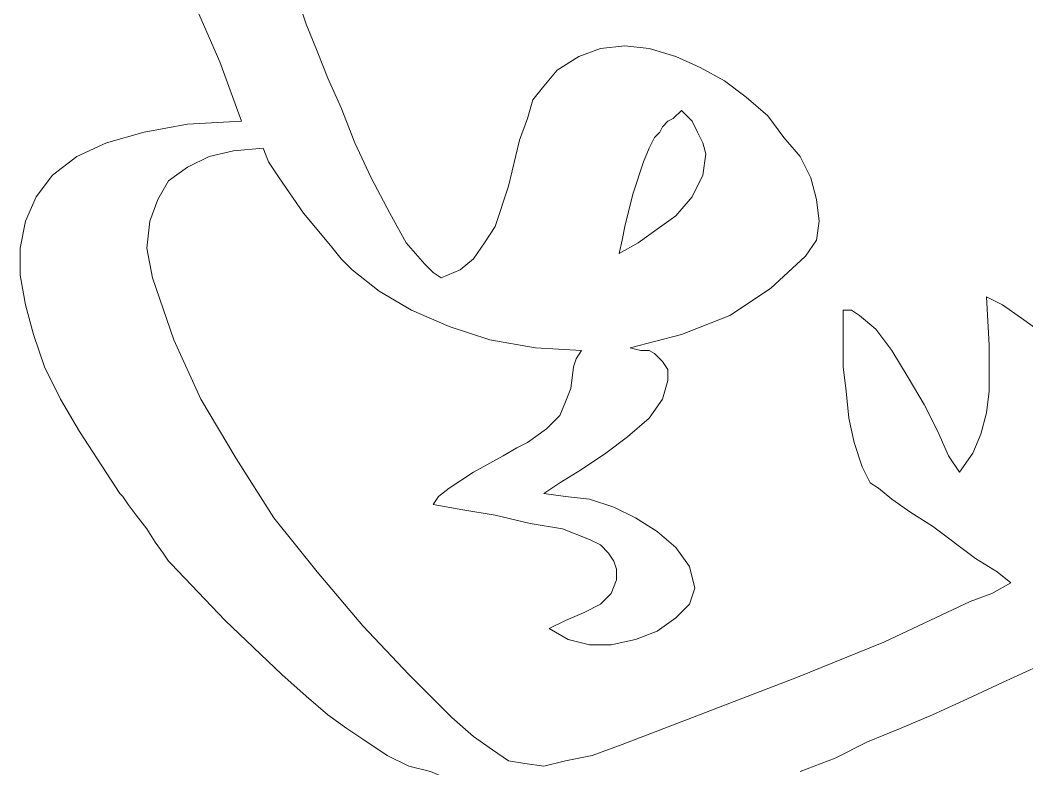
# Model space of a CAD drawing. Header units: centimetres. Extents: x -51 to 51, y -37 to 37.
# Drawn here: x -50.94 to -41.08, y -1.85 to 5.49 of the extents above; entities that cross this region are included whole.
import ezdxf

# ---------------------------------------------------------------- set-up
doc = ezdxf.new("R2010")
doc.units = ezdxf.units.CM
doc.header["$MEASUREMENT"] = 0
doc.layers.add('Layer 1', color=7, linetype='Continuous')

msp = doc.modelspace()

# ---------------------------------------------------------------- linework, layer by layer
at = {"layer": 'Layer 1', "lineweight": 9}
for points, knots in [([(-47.55891, 10.25743), (-47.55891, 10.25743), (-47.84971, 10.09881), (-47.84971, 10.09881), (-47.84971, 10.09881), (-47.84971, 10.09881), (-48.11407, 9.88732), (-48.11407, 9.88732), (-48.11407, 9.88732), (-48.11407, 9.88732), (-48.29913, 9.62296), (-48.29913, 9.62296), (-48.29913, 9.62296), (-48.29913, 9.62296), (-48.45775, 9.33216), (-48.45775, 9.33216), (-48.45775, 9.33216), (-48.45775, 9.33216), (-48.56349, 9.01492), (-48.56349, 9.01492), (-48.56349, 9.01492), (-48.56349, 9.01492), (-48.6428, 8.67124), (-48.6428, 8.67124), (-48.6428, 8.67124), (-48.6428, 8.67124), (-48.66924, 8.32757), (-48.66924, 8.32757), (-48.66924, 8.32757), (-48.66924, 8.32757), (-48.66924, 7.95746), (-48.66924, 7.95746), (-48.66924, 7.95746), (-48.66924, 7.95746), (-48.6428, 7.56091), (-48.6428, 7.56091), (-48.6428, 7.56091), (-48.6428, 7.56091), (-48.58993, 7.1908), (-48.58993, 7.1908), (-48.58993, 7.1908), (-48.58993, 7.1908), (-48.43131, 6.45058), (-48.43131, 6.45058), (-48.43131, 6.45058), (-48.43131, 6.45058), (-48.352, 6.08047), (-48.352, 6.08047), (-48.352, 6.08047), (-48.352, 6.08047), (-48.24626, 5.76323), (-48.24626, 5.76323), (-48.24626, 5.76323), (-48.24626, 5.76323), (-48.14051, 5.44599), (-48.14051, 5.44599), (-48.14051, 5.44599), (-48.14051, 5.44599), (-48.03476, 5.18163), (-48.03476, 5.18163)], [0, 0, 0, 0, 0.0625, 0.0625, 0.0625, 0.0625, 0.125, 0.125, 0.125, 0.125, 0.1875, 0.1875, 0.1875, 0.1875, 0.25, 0.25, 0.25, 0.25, 0.3125, 0.3125, 0.3125, 0.3125, 0.375, 0.375, 0.375, 0.375, 0.4375, 0.4375, 0.4375, 0.4375, 0.5, 0.5, 0.5, 0.5, 0.5625, 0.5625, 0.5625, 0.5625, 0.625, 0.625, 0.625, 0.625, 0.6875, 0.6875, 0.6875, 0.6875, 0.75, 0.75, 0.75, 0.75, 0.8125, 0.8125, 0.8125, 0.8125, 0.875, 0.875, 0.875, 0.875, 1, 1, 1, 1]), ([(-48.77499, 4.49428), (-48.77499, 4.49428), (-48.98648, 5.07588), (-48.98648, 5.07588), (-48.98648, 5.07588), (-48.98648, 5.07588), (-49.25084, 5.68392), (-49.25084, 5.68392), (-49.25084, 5.68392), (-49.25084, 5.68392), (-49.51521, 6.26552), (-49.51521, 6.26552), (-49.51521, 6.26552), (-49.51521, 6.26552), (-49.62095, 6.55632), (-49.62095, 6.55632), (-49.62095, 6.55632), (-49.62095, 6.55632), (-49.70026, 6.87356), (-49.70026, 6.87356)], [0, 0, 0, 0, 0.1666667, 0.1666667, 0.1666667, 0.1666667, 0.3333333, 0.3333333, 0.3333333, 0.3333333, 0.5, 0.5, 0.5, 0.5, 0.6666667, 0.6666667, 0.6666667, 0.6666667, 1, 1, 1, 1]), ([(-45.68192, 4.99657), (-45.68192, 4.99657), (-45.47043, 5.12875), (-45.47043, 5.12875), (-45.47043, 5.12875), (-45.47043, 5.12875), (-45.25893, 5.20806), (-45.25893, 5.20806), (-45.25893, 5.20806), (-45.25893, 5.20806), (-45.02101, 5.2345), (-45.02101, 5.2345), (-45.02101, 5.2345), (-45.02101, 5.2345), (-44.78308, 5.20806), (-44.78308, 5.20806), (-44.78308, 5.20806), (-44.78308, 5.20806), (-44.51871, 5.12875), (-44.51871, 5.12875), (-44.51871, 5.12875), (-44.51871, 5.12875), (-44.28078, 5.02301), (-44.28078, 5.02301), (-44.28078, 5.02301), (-44.28078, 5.02301), (-44.04286, 4.89083), (-44.04286, 4.89083), (-44.04286, 4.89083), (-44.04286, 4.89083), (-43.83136, 4.73221), (-43.83136, 4.73221), (-43.83136, 4.73221), (-43.83136, 4.73221), (-43.61987, 4.54715), (-43.61987, 4.54715), (-43.61987, 4.54715), (-43.61987, 4.54715), (-43.46125, 4.33566), (-43.46125, 4.33566), (-43.46125, 4.33566), (-43.46125, 4.33566), (-43.30263, 4.15061), (-43.30263, 4.15061), (-43.30263, 4.15061), (-43.30263, 4.15061), (-43.19689, 3.93911), (-43.19689, 3.93911), (-43.19689, 3.93911), (-43.19689, 3.93911), (-43.14401, 3.72762), (-43.14401, 3.72762), (-43.14401, 3.72762), (-43.14401, 3.72762), (-43.11758, 3.51613), (-43.11758, 3.51613), (-43.11758, 3.51613), (-43.11758, 3.51613), (-43.14401, 3.33107), (-43.14401, 3.33107), (-43.14401, 3.33107), (-43.14401, 3.33107), (-43.24976, 3.17246), (-43.24976, 3.17246)], [0, 0, 0, 0, 0.0588235, 0.0588235, 0.0588235, 0.0588235, 0.1176471, 0.1176471, 0.1176471, 0.1176471, 0.1764706, 0.1764706, 0.1764706, 0.1764706, 0.2352941, 0.2352941, 0.2352941, 0.2352941, 0.2941176, 0.2941176, 0.2941176, 0.2941176, 0.3529412, 0.3529412, 0.3529412, 0.3529412, 0.4117647, 0.4117647, 0.4117647, 0.4117647, 0.4705882, 0.4705882, 0.4705882, 0.4705882, 0.5294118, 0.5294118, 0.5294118, 0.5294118, 0.5882353, 0.5882353, 0.5882353, 0.5882353, 0.6470588, 0.6470588, 0.6470588, 0.6470588, 0.7058824, 0.7058824, 0.7058824, 0.7058824, 0.7647059, 0.7647059, 0.7647059, 0.7647059, 0.8235294, 0.8235294, 0.8235294, 0.8235294, 0.8823529, 0.8823529, 0.8823529, 0.8823529, 1, 1, 1, 1]), ([(-48.03476, 5.18163), (-48.03476, 5.18163), (-47.92902, 4.91726), (-47.92902, 4.91726), (-47.92902, 4.91726), (-47.92902, 4.91726), (-47.79684, 4.62646), (-47.79684, 4.62646), (-47.79684, 4.62646), (-47.79684, 4.62646), (-47.66465, 4.28279), (-47.66465, 4.28279), (-47.66465, 4.28279), (-47.66465, 4.28279), (-47.50603, 3.93911), (-47.50603, 3.93911), (-47.50603, 3.93911), (-47.50603, 3.93911), (-47.32098, 3.59544), (-47.32098, 3.59544), (-47.32098, 3.59544), (-47.32098, 3.59544), (-47.16236, 3.30464), (-47.16236, 3.30464), (-47.16236, 3.30464), (-47.16236, 3.30464), (-46.9773, 3.09315), (-46.9773, 3.09315), (-46.9773, 3.09315), (-46.9773, 3.09315), (-46.898, 3.01384), (-46.898, 3.01384), (-46.898, 3.01384), (-46.898, 3.01384), (-46.81869, 2.96096), (-46.81869, 2.96096)], [0, 0, 0, 0, 0.1, 0.1, 0.1, 0.1, 0.2, 0.2, 0.2, 0.2, 0.3, 0.3, 0.3, 0.3, 0.4, 0.4, 0.4, 0.4, 0.5, 0.5, 0.5, 0.5, 0.6, 0.6, 0.6, 0.6, 0.7, 0.7, 0.7, 0.7, 0.8, 0.8, 0.8, 0.8, 1, 1, 1, 1]), ([(-46.05203, 4.30922), (-46.05203, 4.30922), (-45.97272, 4.52072), (-45.97272, 4.52072), (-45.97272, 4.52072), (-45.97272, 4.52072), (-45.91985, 4.70577), (-45.91985, 4.70577), (-45.91985, 4.70577), (-45.91985, 4.70577), (-45.8141, 4.83795), (-45.8141, 4.83795), (-45.8141, 4.83795), (-45.8141, 4.83795), (-45.68192, 4.99657), (-45.68192, 4.99657)], [0, 0, 0, 0, 0.2, 0.2, 0.2, 0.2, 0.4, 0.4, 0.4, 0.4, 0.6, 0.6, 0.6, 0.6, 1, 1, 1, 1]), ([(-44.46584, 4.60003), (-44.46584, 4.60003), (-44.36009, 4.49428), (-44.36009, 4.49428), (-44.36009, 4.49428), (-44.36009, 4.49428), (-44.30722, 4.38853), (-44.30722, 4.38853), (-44.30722, 4.38853), (-44.30722, 4.38853), (-44.25435, 4.28279), (-44.25435, 4.28279), (-44.25435, 4.28279), (-44.25435, 4.28279), (-44.22791, 4.17704), (-44.22791, 4.17704), (-44.22791, 4.17704), (-44.22791, 4.17704), (-44.25435, 3.96555), (-44.25435, 3.96555), (-44.25435, 3.96555), (-44.25435, 3.96555), (-44.36009, 3.75406), (-44.36009, 3.75406), (-44.36009, 3.75406), (-44.36009, 3.75406), (-44.51871, 3.569), (-44.51871, 3.569), (-44.51871, 3.569), (-44.51871, 3.569), (-44.70377, 3.43682), (-44.70377, 3.43682), (-44.70377, 3.43682), (-44.70377, 3.43682), (-44.88882, 3.30464), (-44.88882, 3.30464), (-44.88882, 3.30464), (-44.88882, 3.30464), (-45.07388, 3.19889), (-45.07388, 3.19889)], [0, 0, 0, 0, 0.0909091, 0.0909091, 0.0909091, 0.0909091, 0.1818182, 0.1818182, 0.1818182, 0.1818182, 0.2727273, 0.2727273, 0.2727273, 0.2727273, 0.3636364, 0.3636364, 0.3636364, 0.3636364, 0.4545455, 0.4545455, 0.4545455, 0.4545455, 0.5454545, 0.5454545, 0.5454545, 0.5454545, 0.6363636, 0.6363636, 0.6363636, 0.6363636, 0.7272727, 0.7272727, 0.7272727, 0.7272727, 0.8181818, 0.8181818, 0.8181818, 0.8181818, 1, 1, 1, 1]), ([(-44.7302, 4.33566), (-44.7302, 4.33566), (-44.67733, 4.38853), (-44.67733, 4.38853), (-44.67733, 4.38853), (-44.67733, 4.38853), (-44.65089, 4.44141), (-44.65089, 4.44141), (-44.65089, 4.44141), (-44.65089, 4.44141), (-44.59802, 4.49428), (-44.59802, 4.49428), (-44.59802, 4.49428), (-44.59802, 4.49428), (-44.54515, 4.52072), (-44.54515, 4.52072), (-44.54515, 4.52072), (-44.54515, 4.52072), (-44.46584, 4.60003), (-44.46584, 4.60003)], [0, 0, 0, 0, 0.1666667, 0.1666667, 0.1666667, 0.1666667, 0.3333333, 0.3333333, 0.3333333, 0.3333333, 0.5, 0.5, 0.5, 0.5, 0.6666667, 0.6666667, 0.6666667, 0.6666667, 1, 1, 1, 1]), ([(-49.96463, 0.84604), (-49.96463, 0.84604), (-50.36117, 1.45408), (-50.36117, 1.45408), (-50.36117, 1.45408), (-50.36117, 1.45408), (-50.54623, 1.77132), (-50.54623, 1.77132), (-50.54623, 1.77132), (-50.54623, 1.77132), (-50.70485, 2.08856), (-50.70485, 2.08856), (-50.70485, 2.08856), (-50.70485, 2.08856), (-50.81059, 2.4058), (-50.81059, 2.4058), (-50.81059, 2.4058), (-50.81059, 2.4058), (-50.8899, 2.6966), (-50.8899, 2.6966), (-50.8899, 2.6966), (-50.8899, 2.6966), (-50.94278, 2.9874), (-50.94278, 2.9874), (-50.94278, 2.9874), (-50.94278, 2.9874), (-50.94278, 3.25176), (-50.94278, 3.25176), (-50.94278, 3.25176), (-50.94278, 3.25176), (-50.8899, 3.51613), (-50.8899, 3.51613), (-50.8899, 3.51613), (-50.8899, 3.51613), (-50.78416, 3.75406), (-50.78416, 3.75406), (-50.78416, 3.75406), (-50.78416, 3.75406), (-50.62554, 3.96555), (-50.62554, 3.96555), (-50.62554, 3.96555), (-50.62554, 3.96555), (-50.38761, 4.15061), (-50.38761, 4.15061), (-50.38761, 4.15061), (-50.38761, 4.15061), (-50.09681, 4.28279), (-50.09681, 4.28279), (-50.09681, 4.28279), (-50.09681, 4.28279), (-49.7267, 4.38853), (-49.7267, 4.38853), (-49.7267, 4.38853), (-49.7267, 4.38853), (-49.30372, 4.46784), (-49.30372, 4.46784), (-49.30372, 4.46784), (-49.30372, 4.46784), (-48.77499, 4.49428), (-48.77499, 4.49428)], [0, 0, 0, 0, 0.0625, 0.0625, 0.0625, 0.0625, 0.125, 0.125, 0.125, 0.125, 0.1875, 0.1875, 0.1875, 0.1875, 0.25, 0.25, 0.25, 0.25, 0.3125, 0.3125, 0.3125, 0.3125, 0.375, 0.375, 0.375, 0.375, 0.4375, 0.4375, 0.4375, 0.4375, 0.5, 0.5, 0.5, 0.5, 0.5625, 0.5625, 0.5625, 0.5625, 0.625, 0.625, 0.625, 0.625, 0.6875, 0.6875, 0.6875, 0.6875, 0.75, 0.75, 0.75, 0.75, 0.8125, 0.8125, 0.8125, 0.8125, 0.875, 0.875, 0.875, 0.875, 1, 1, 1, 1]), ([(-46.81869, 2.96096), (-46.81869, 2.96096), (-46.63363, 3.04027), (-46.63363, 3.04027), (-46.63363, 3.04027), (-46.63363, 3.04027), (-46.50145, 3.14602), (-46.50145, 3.14602), (-46.50145, 3.14602), (-46.50145, 3.14602), (-46.3957, 3.30464), (-46.3957, 3.30464), (-46.3957, 3.30464), (-46.3957, 3.30464), (-46.28996, 3.46326), (-46.28996, 3.46326), (-46.28996, 3.46326), (-46.28996, 3.46326), (-46.15777, 3.8598), (-46.15777, 3.8598), (-46.15777, 3.8598), (-46.15777, 3.8598), (-46.05203, 4.30922), (-46.05203, 4.30922)], [0, 0, 0, 0, 0.1428571, 0.1428571, 0.1428571, 0.1428571, 0.2857143, 0.2857143, 0.2857143, 0.2857143, 0.4285714, 0.4285714, 0.4285714, 0.4285714, 0.5714286, 0.5714286, 0.5714286, 0.5714286, 0.7142857, 0.7142857, 0.7142857, 0.7142857, 1, 1, 1, 1]), ([(-45.07388, 3.19889), (-45.07388, 3.19889), (-45.04744, 3.33107), (-45.04744, 3.33107), (-45.04744, 3.33107), (-45.04744, 3.33107), (-45.02101, 3.46326), (-45.02101, 3.46326), (-45.02101, 3.46326), (-45.02101, 3.46326), (-44.9417, 3.78049), (-44.9417, 3.78049), (-44.9417, 3.78049), (-44.9417, 3.78049), (-44.83595, 4.09773), (-44.83595, 4.09773), (-44.83595, 4.09773), (-44.83595, 4.09773), (-44.78308, 4.22991), (-44.78308, 4.22991), (-44.78308, 4.22991), (-44.78308, 4.22991), (-44.7302, 4.33566), (-44.7302, 4.33566)], [0, 0, 0, 0, 0.1428571, 0.1428571, 0.1428571, 0.1428571, 0.2857143, 0.2857143, 0.2857143, 0.2857143, 0.4285714, 0.4285714, 0.4285714, 0.4285714, 0.5714286, 0.5714286, 0.5714286, 0.5714286, 0.7142857, 0.7142857, 0.7142857, 0.7142857, 1, 1, 1, 1]), ([(-48.56349, 4.22991), (-48.56349, 4.22991), (-48.85429, 4.20348), (-48.85429, 4.20348), (-48.85429, 4.20348), (-48.85429, 4.20348), (-49.09222, 4.15061), (-49.09222, 4.15061), (-49.09222, 4.15061), (-49.09222, 4.15061), (-49.30372, 4.04486), (-49.30372, 4.04486), (-49.30372, 4.04486), (-49.30372, 4.04486), (-49.48877, 3.91268), (-49.48877, 3.91268), (-49.48877, 3.91268), (-49.48877, 3.91268), (-49.59452, 3.72762), (-49.59452, 3.72762), (-49.59452, 3.72762), (-49.59452, 3.72762), (-49.67383, 3.51613), (-49.67383, 3.51613), (-49.67383, 3.51613), (-49.67383, 3.51613), (-49.70026, 3.25176), (-49.70026, 3.25176), (-49.70026, 3.25176), (-49.70026, 3.25176), (-49.64739, 2.96096), (-49.64739, 2.96096)], [0, 0, 0, 0, 0.1111111, 0.1111111, 0.1111111, 0.1111111, 0.2222222, 0.2222222, 0.2222222, 0.2222222, 0.3333333, 0.3333333, 0.3333333, 0.3333333, 0.4444444, 0.4444444, 0.4444444, 0.4444444, 0.5555556, 0.5555556, 0.5555556, 0.5555556, 0.6666667, 0.6666667, 0.6666667, 0.6666667, 0.7777778, 0.7777778, 0.7777778, 0.7777778, 1, 1, 1, 1]), ([(-47.69109, 3.04027), (-47.69109, 3.04027), (-47.79684, 3.14602), (-47.79684, 3.14602), (-47.79684, 3.14602), (-47.79684, 3.14602), (-47.90258, 3.2782), (-47.90258, 3.2782), (-47.90258, 3.2782), (-47.90258, 3.2782), (-48.16695, 3.59544), (-48.16695, 3.59544), (-48.16695, 3.59544), (-48.16695, 3.59544), (-48.40487, 3.93911), (-48.40487, 3.93911), (-48.40487, 3.93911), (-48.40487, 3.93911), (-48.51062, 4.09773), (-48.51062, 4.09773), (-48.51062, 4.09773), (-48.51062, 4.09773), (-48.56349, 4.22991), (-48.56349, 4.22991)], [0, 0, 0, 0, 0.1428571, 0.1428571, 0.1428571, 0.1428571, 0.2857143, 0.2857143, 0.2857143, 0.2857143, 0.4285714, 0.4285714, 0.4285714, 0.4285714, 0.5714286, 0.5714286, 0.5714286, 0.5714286, 0.7142857, 0.7142857, 0.7142857, 0.7142857, 1, 1, 1, 1]), ([(-43.24976, 3.17246), (-43.24976, 3.17246), (-43.59344, 2.85522), (-43.59344, 2.85522), (-43.59344, 2.85522), (-43.59344, 2.85522), (-43.98998, 2.59085), (-43.98998, 2.59085), (-43.98998, 2.59085), (-43.98998, 2.59085), (-44.46584, 2.4058), (-44.46584, 2.4058), (-44.46584, 2.4058), (-44.46584, 2.4058), (-44.96813, 2.27361), (-44.96813, 2.27361)], [0, 0, 0, 0, 0.2, 0.2, 0.2, 0.2, 0.4, 0.4, 0.4, 0.4, 0.6, 0.6, 0.6, 0.6, 1, 1, 1, 1]), ([(-49.64739, 2.96096), (-49.64739, 2.96096), (-49.4359, 2.35292), (-49.4359, 2.35292), (-49.4359, 2.35292), (-49.4359, 2.35292), (-49.17153, 1.77132), (-49.17153, 1.77132), (-49.17153, 1.77132), (-49.17153, 1.77132), (-48.82786, 1.18972), (-48.82786, 1.18972), (-48.82786, 1.18972), (-48.82786, 1.18972), (-48.45775, 0.60812), (-48.45775, 0.60812), (-48.45775, 0.60812), (-48.45775, 0.60812), (-48.03476, 0.07939), (-48.03476, 0.07939), (-48.03476, 0.07939), (-48.03476, 0.07939), (-47.58534, -0.44934), (-47.58534, -0.44934), (-47.58534, -0.44934), (-47.58534, -0.44934), (-47.13592, -0.9252), (-47.13592, -0.9252), (-47.13592, -0.9252), (-47.13592, -0.9252), (-46.71294, -1.34818), (-46.71294, -1.34818)], [0, 0, 0, 0, 0.1111111, 0.1111111, 0.1111111, 0.1111111, 0.2222222, 0.2222222, 0.2222222, 0.2222222, 0.3333333, 0.3333333, 0.3333333, 0.3333333, 0.4444444, 0.4444444, 0.4444444, 0.4444444, 0.5555556, 0.5555556, 0.5555556, 0.5555556, 0.6666667, 0.6666667, 0.6666667, 0.6666667, 0.7777778, 0.7777778, 0.7777778, 0.7777778, 1, 1, 1, 1]), ([(-46.34283, 2.35292), (-46.34283, 2.35292), (-46.73938, 2.48511), (-46.73938, 2.48511), (-46.73938, 2.48511), (-46.73938, 2.48511), (-47.10949, 2.64373), (-47.10949, 2.64373), (-47.10949, 2.64373), (-47.10949, 2.64373), (-47.42672, 2.82878), (-47.42672, 2.82878), (-47.42672, 2.82878), (-47.42672, 2.82878), (-47.69109, 3.04027), (-47.69109, 3.04027)], [0, 0, 0, 0, 0.2, 0.2, 0.2, 0.2, 0.4, 0.4, 0.4, 0.4, 0.6, 0.6, 0.6, 0.6, 1, 1, 1, 1]), ([(-41.74288, 1.05754), (-41.74288, 1.05754), (-41.6107, 1.24259), (-41.6107, 1.24259), (-41.6107, 1.24259), (-41.6107, 1.24259), (-41.53139, 1.42765), (-41.53139, 1.42765), (-41.53139, 1.42765), (-41.53139, 1.42765), (-41.47852, 1.63914), (-41.47852, 1.63914), (-41.47852, 1.63914), (-41.47852, 1.63914), (-41.45208, 1.85063), (-41.45208, 1.85063), (-41.45208, 1.85063), (-41.45208, 1.85063), (-41.45208, 2.30005), (-41.45208, 2.30005), (-41.45208, 2.30005), (-41.45208, 2.30005), (-41.47852, 2.77591), (-41.47852, 2.77591)], [0, 0, 0, 0, 0.1428571, 0.1428571, 0.1428571, 0.1428571, 0.2857143, 0.2857143, 0.2857143, 0.2857143, 0.4285714, 0.4285714, 0.4285714, 0.4285714, 0.5714286, 0.5714286, 0.5714286, 0.5714286, 0.7142857, 0.7142857, 0.7142857, 0.7142857, 1, 1, 1, 1]), ([(-41.47852, 2.77591), (-41.47852, 2.77591), (-41.3199, 2.6966), (-41.3199, 2.6966), (-41.3199, 2.6966), (-41.3199, 2.6966), (-41.13484, 2.56442), (-41.13484, 2.56442), (-41.13484, 2.56442), (-41.13484, 2.56442), (-40.94979, 2.43223), (-40.94979, 2.43223), (-40.94979, 2.43223), (-40.94979, 2.43223), (-40.8176, 2.30005), (-40.8176, 2.30005)], [0, 0, 0, 0, 0.2, 0.2, 0.2, 0.2, 0.4, 0.4, 0.4, 0.4, 0.6, 0.6, 0.6, 0.6, 1, 1, 1, 1]), ([(-42.61529, 0.95179), (-42.61529, 0.95179), (-42.69459, 1.11041), (-42.69459, 1.11041), (-42.69459, 1.11041), (-42.69459, 1.11041), (-42.7739, 1.34834), (-42.7739, 1.34834), (-42.7739, 1.34834), (-42.7739, 1.34834), (-42.82678, 1.58627), (-42.82678, 1.58627), (-42.82678, 1.58627), (-42.82678, 1.58627), (-42.85321, 1.85063), (-42.85321, 1.85063), (-42.85321, 1.85063), (-42.85321, 1.85063), (-42.87965, 2.08856), (-42.87965, 2.08856), (-42.87965, 2.08856), (-42.87965, 2.08856), (-42.87965, 2.32649), (-42.87965, 2.32649), (-42.87965, 2.32649), (-42.87965, 2.32649), (-42.87965, 2.51154), (-42.87965, 2.51154), (-42.87965, 2.51154), (-42.87965, 2.51154), (-42.87965, 2.64373), (-42.87965, 2.64373)], [0, 0, 0, 0, 0.1111111, 0.1111111, 0.1111111, 0.1111111, 0.2222222, 0.2222222, 0.2222222, 0.2222222, 0.3333333, 0.3333333, 0.3333333, 0.3333333, 0.4444444, 0.4444444, 0.4444444, 0.4444444, 0.5555556, 0.5555556, 0.5555556, 0.5555556, 0.6666667, 0.6666667, 0.6666667, 0.6666667, 0.7777778, 0.7777778, 0.7777778, 0.7777778, 1, 1, 1, 1]), ([(-42.87965, 2.64373), (-42.87965, 2.64373), (-42.80034, 2.64373), (-42.80034, 2.64373), (-42.80034, 2.64373), (-42.80034, 2.64373), (-42.72103, 2.59085), (-42.72103, 2.59085), (-42.72103, 2.59085), (-42.72103, 2.59085), (-42.56241, 2.45867), (-42.56241, 2.45867), (-42.56241, 2.45867), (-42.56241, 2.45867), (-42.40379, 2.24718), (-42.40379, 2.24718), (-42.40379, 2.24718), (-42.40379, 2.24718), (-42.24517, 1.98281), (-42.24517, 1.98281), (-42.24517, 1.98281), (-42.24517, 1.98281), (-42.08656, 1.71845), (-42.08656, 1.71845), (-42.08656, 1.71845), (-42.08656, 1.71845), (-41.95437, 1.45408), (-41.95437, 1.45408), (-41.95437, 1.45408), (-41.95437, 1.45408), (-41.84863, 1.21616), (-41.84863, 1.21616), (-41.84863, 1.21616), (-41.84863, 1.21616), (-41.74288, 1.05754), (-41.74288, 1.05754)], [0, 0, 0, 0, 0.1, 0.1, 0.1, 0.1, 0.2, 0.2, 0.2, 0.2, 0.3, 0.3, 0.3, 0.3, 0.4, 0.4, 0.4, 0.4, 0.5, 0.5, 0.5, 0.5, 0.6, 0.6, 0.6, 0.6, 0.7, 0.7, 0.7, 0.7, 0.8, 0.8, 0.8, 0.8, 1, 1, 1, 1]), ([(-45.44399, 2.24718), (-45.44399, 2.24718), (-45.89341, 2.27361), (-45.89341, 2.27361), (-45.89341, 2.27361), (-45.89341, 2.27361), (-46.34283, 2.35292), (-46.34283, 2.35292)], [0, 0, 0, 0, 0.3333333, 0.3333333, 0.3333333, 0.3333333, 1, 1, 1, 1]), ([(-44.96813, 2.27361), (-44.96813, 2.27361), (-44.86239, 2.24718), (-44.86239, 2.24718), (-44.86239, 2.24718), (-44.86239, 2.24718), (-44.78308, 2.24718), (-44.78308, 2.24718), (-44.78308, 2.24718), (-44.78308, 2.24718), (-44.7302, 2.22074), (-44.7302, 2.22074), (-44.7302, 2.22074), (-44.7302, 2.22074), (-44.65089, 2.14143), (-44.65089, 2.14143)], [0, 0, 0, 0, 0.2, 0.2, 0.2, 0.2, 0.4, 0.4, 0.4, 0.4, 0.6, 0.6, 0.6, 0.6, 1, 1, 1, 1]), ([(-45.97272, 1.34834), (-45.97272, 1.34834), (-45.78766, 1.48052), (-45.78766, 1.48052), (-45.78766, 1.48052), (-45.78766, 1.48052), (-45.65548, 1.6127), (-45.65548, 1.6127), (-45.65548, 1.6127), (-45.65548, 1.6127), (-45.60261, 1.74489), (-45.60261, 1.74489), (-45.60261, 1.74489), (-45.60261, 1.74489), (-45.54973, 1.87707), (-45.54973, 1.87707), (-45.54973, 1.87707), (-45.54973, 1.87707), (-45.5233, 2.08856), (-45.5233, 2.08856), (-45.5233, 2.08856), (-45.5233, 2.08856), (-45.49686, 2.16787), (-45.49686, 2.16787), (-45.49686, 2.16787), (-45.49686, 2.16787), (-45.44399, 2.24718), (-45.44399, 2.24718)], [0, 0, 0, 0, 0.125, 0.125, 0.125, 0.125, 0.25, 0.25, 0.25, 0.25, 0.375, 0.375, 0.375, 0.375, 0.5, 0.5, 0.5, 0.5, 0.625, 0.625, 0.625, 0.625, 0.75, 0.75, 0.75, 0.75, 1, 1, 1, 1]), ([(-44.65089, 2.14143), (-44.65089, 2.14143), (-44.59802, 2.06212), (-44.59802, 2.06212), (-44.59802, 2.06212), (-44.59802, 2.06212), (-44.59802, 1.95638), (-44.59802, 1.95638), (-44.59802, 1.95638), (-44.59802, 1.95638), (-44.65089, 1.77132), (-44.65089, 1.77132), (-44.65089, 1.77132), (-44.65089, 1.77132), (-44.78308, 1.58627), (-44.78308, 1.58627), (-44.78308, 1.58627), (-44.78308, 1.58627), (-44.99457, 1.40121), (-44.99457, 1.40121), (-44.99457, 1.40121), (-44.99457, 1.40121), (-45.20606, 1.24259), (-45.20606, 1.24259), (-45.20606, 1.24259), (-45.20606, 1.24259), (-45.44399, 1.08397), (-45.44399, 1.08397), (-45.44399, 1.08397), (-45.44399, 1.08397), (-45.65548, 0.95179), (-45.65548, 0.95179), (-45.65548, 0.95179), (-45.65548, 0.95179), (-45.8141, 0.84604), (-45.8141, 0.84604)], [0, 0, 0, 0, 0.1, 0.1, 0.1, 0.1, 0.2, 0.2, 0.2, 0.2, 0.3, 0.3, 0.3, 0.3, 0.4, 0.4, 0.4, 0.4, 0.5, 0.5, 0.5, 0.5, 0.6, 0.6, 0.6, 0.6, 0.7, 0.7, 0.7, 0.7, 0.8, 0.8, 0.8, 0.8, 1, 1, 1, 1]), ([(-46.898, 0.7403), (-46.898, 0.7403), (-46.84512, 0.81961), (-46.84512, 0.81961), (-46.84512, 0.81961), (-46.84512, 0.81961), (-46.73938, 0.89892), (-46.73938, 0.89892), (-46.73938, 0.89892), (-46.73938, 0.89892), (-46.50145, 1.05754), (-46.50145, 1.05754), (-46.50145, 1.05754), (-46.50145, 1.05754), (-46.21065, 1.21616), (-46.21065, 1.21616), (-46.21065, 1.21616), (-46.21065, 1.21616), (-46.07846, 1.29546), (-46.07846, 1.29546), (-46.07846, 1.29546), (-46.07846, 1.29546), (-45.97272, 1.34834), (-45.97272, 1.34834)], [0, 0, 0, 0, 0.1428571, 0.1428571, 0.1428571, 0.1428571, 0.2857143, 0.2857143, 0.2857143, 0.2857143, 0.4285714, 0.4285714, 0.4285714, 0.4285714, 0.5714286, 0.5714286, 0.5714286, 0.5714286, 0.7142857, 0.7142857, 0.7142857, 0.7142857, 1, 1, 1, 1]), ([(-41.24059, -0.02636), (-41.24059, -0.02636), (-41.37277, 0.07939), (-41.37277, 0.07939), (-41.37277, 0.07939), (-41.37277, 0.07939), (-41.58426, 0.21157), (-41.58426, 0.21157), (-41.58426, 0.21157), (-41.58426, 0.21157), (-42.00725, 0.52881), (-42.00725, 0.52881), (-42.00725, 0.52881), (-42.00725, 0.52881), (-42.21874, 0.66099), (-42.21874, 0.66099), (-42.21874, 0.66099), (-42.21874, 0.66099), (-42.40379, 0.79317), (-42.40379, 0.79317), (-42.40379, 0.79317), (-42.40379, 0.79317), (-42.53598, 0.89892), (-42.53598, 0.89892), (-42.53598, 0.89892), (-42.53598, 0.89892), (-42.61529, 0.95179), (-42.61529, 0.95179)], [0, 0, 0, 0, 0.125, 0.125, 0.125, 0.125, 0.25, 0.25, 0.25, 0.25, 0.375, 0.375, 0.375, 0.375, 0.5, 0.5, 0.5, 0.5, 0.625, 0.625, 0.625, 0.625, 0.75, 0.75, 0.75, 0.75, 1, 1, 1, 1]), ([(-49.46233, 0.1587), (-49.46233, 0.1587), (-49.48877, 0.18513), (-49.48877, 0.18513), (-49.48877, 0.18513), (-49.48877, 0.18513), (-49.54164, 0.26444), (-49.54164, 0.26444), (-49.54164, 0.26444), (-49.54164, 0.26444), (-49.62095, 0.37019), (-49.62095, 0.37019), (-49.62095, 0.37019), (-49.62095, 0.37019), (-49.70026, 0.50237), (-49.70026, 0.50237), (-49.70026, 0.50237), (-49.70026, 0.50237), (-49.80601, 0.63455), (-49.80601, 0.63455), (-49.80601, 0.63455), (-49.80601, 0.63455), (-49.88532, 0.7403), (-49.88532, 0.7403), (-49.88532, 0.7403), (-49.88532, 0.7403), (-49.93819, 0.81961), (-49.93819, 0.81961), (-49.93819, 0.81961), (-49.93819, 0.81961), (-49.96463, 0.84604), (-49.96463, 0.84604)], [0, 0, 0, 0, 0.1111111, 0.1111111, 0.1111111, 0.1111111, 0.2222222, 0.2222222, 0.2222222, 0.2222222, 0.3333333, 0.3333333, 0.3333333, 0.3333333, 0.4444444, 0.4444444, 0.4444444, 0.4444444, 0.5555556, 0.5555556, 0.5555556, 0.5555556, 0.6666667, 0.6666667, 0.6666667, 0.6666667, 0.7777778, 0.7777778, 0.7777778, 0.7777778, 1, 1, 1, 1]), ([(-45.8141, 0.84604), (-45.8141, 0.84604), (-45.60261, 0.81961), (-45.60261, 0.81961), (-45.60261, 0.81961), (-45.60261, 0.81961), (-45.36468, 0.79317), (-45.36468, 0.79317), (-45.36468, 0.79317), (-45.36468, 0.79317), (-45.12675, 0.71386), (-45.12675, 0.71386), (-45.12675, 0.71386), (-45.12675, 0.71386), (-44.91526, 0.60812), (-44.91526, 0.60812), (-44.91526, 0.60812), (-44.91526, 0.60812), (-44.70377, 0.47593), (-44.70377, 0.47593), (-44.70377, 0.47593), (-44.70377, 0.47593), (-44.51871, 0.31732), (-44.51871, 0.31732), (-44.51871, 0.31732), (-44.51871, 0.31732), (-44.38653, 0.13226), (-44.38653, 0.13226), (-44.38653, 0.13226), (-44.38653, 0.13226), (-44.33366, -0.07923), (-44.33366, -0.07923)], [0, 0, 0, 0, 0.1111111, 0.1111111, 0.1111111, 0.1111111, 0.2222222, 0.2222222, 0.2222222, 0.2222222, 0.3333333, 0.3333333, 0.3333333, 0.3333333, 0.4444444, 0.4444444, 0.4444444, 0.4444444, 0.5555556, 0.5555556, 0.5555556, 0.5555556, 0.6666667, 0.6666667, 0.6666667, 0.6666667, 0.7777778, 0.7777778, 0.7777778, 0.7777778, 1, 1, 1, 1]), ([(-45.15319, -0.13211), (-45.15319, -0.13211), (-45.10031, 0.00008), (-45.10031, 0.00008), (-45.10031, 0.00008), (-45.10031, 0.00008), (-45.10031, 0.10582), (-45.10031, 0.10582), (-45.10031, 0.10582), (-45.10031, 0.10582), (-45.12675, 0.18513), (-45.12675, 0.18513), (-45.12675, 0.18513), (-45.12675, 0.18513), (-45.17962, 0.26444), (-45.17962, 0.26444), (-45.17962, 0.26444), (-45.17962, 0.26444), (-45.25893, 0.34375), (-45.25893, 0.34375), (-45.25893, 0.34375), (-45.25893, 0.34375), (-45.36468, 0.39662), (-45.36468, 0.39662), (-45.36468, 0.39662), (-45.36468, 0.39662), (-45.62904, 0.50237), (-45.62904, 0.50237), (-45.62904, 0.50237), (-45.62904, 0.50237), (-45.94628, 0.55524), (-45.94628, 0.55524), (-45.94628, 0.55524), (-45.94628, 0.55524), (-46.28996, 0.63455), (-46.28996, 0.63455), (-46.28996, 0.63455), (-46.28996, 0.63455), (-46.60719, 0.68743), (-46.60719, 0.68743), (-46.60719, 0.68743), (-46.60719, 0.68743), (-46.898, 0.7403), (-46.898, 0.7403)], [0, 0, 0, 0, 0.0833333, 0.0833333, 0.0833333, 0.0833333, 0.1666667, 0.1666667, 0.1666667, 0.1666667, 0.25, 0.25, 0.25, 0.25, 0.3333333, 0.3333333, 0.3333333, 0.3333333, 0.4166667, 0.4166667, 0.4166667, 0.4166667, 0.5, 0.5, 0.5, 0.5, 0.5833333, 0.5833333, 0.5833333, 0.5833333, 0.6666667, 0.6666667, 0.6666667, 0.6666667, 0.75, 0.75, 0.75, 0.75, 0.8333333, 0.8333333, 0.8333333, 0.8333333, 1, 1, 1, 1]), ([(-48.37844, -0.9252), (-48.37844, -0.9252), (-48.9336, -0.39647), (-48.9336, -0.39647), (-48.9336, -0.39647), (-48.9336, -0.39647), (-49.46233, 0.1587), (-49.46233, 0.1587)], [0, 0, 0, 0, 0.3333333, 0.3333333, 0.3333333, 0.3333333, 1, 1, 1, 1]), ([(-44.33366, -0.07923), (-44.33366, -0.07923), (-44.38653, -0.23785), (-44.38653, -0.23785), (-44.38653, -0.23785), (-44.38653, -0.23785), (-44.51871, -0.37003), (-44.51871, -0.37003), (-44.51871, -0.37003), (-44.51871, -0.37003), (-44.70377, -0.50222), (-44.70377, -0.50222), (-44.70377, -0.50222), (-44.70377, -0.50222), (-44.91526, -0.58153), (-44.91526, -0.58153), (-44.91526, -0.58153), (-44.91526, -0.58153), (-45.15319, -0.6344), (-45.15319, -0.6344), (-45.15319, -0.6344), (-45.15319, -0.6344), (-45.36468, -0.6344), (-45.36468, -0.6344), (-45.36468, -0.6344), (-45.36468, -0.6344), (-45.57617, -0.58153), (-45.57617, -0.58153), (-45.57617, -0.58153), (-45.57617, -0.58153), (-45.76123, -0.47578), (-45.76123, -0.47578)], [0, 0, 0, 0, 0.1111111, 0.1111111, 0.1111111, 0.1111111, 0.2222222, 0.2222222, 0.2222222, 0.2222222, 0.3333333, 0.3333333, 0.3333333, 0.3333333, 0.4444444, 0.4444444, 0.4444444, 0.4444444, 0.5555556, 0.5555556, 0.5555556, 0.5555556, 0.6666667, 0.6666667, 0.6666667, 0.6666667, 0.7777778, 0.7777778, 0.7777778, 0.7777778, 1, 1, 1, 1]), ([(-41.63714, -0.21141), (-41.63714, -0.21141), (-41.42564, -0.13211), (-41.42564, -0.13211), (-41.42564, -0.13211), (-41.42564, -0.13211), (-41.24059, -0.02636), (-41.24059, -0.02636)], [0, 0, 0, 0, 0.3333333, 0.3333333, 0.3333333, 0.3333333, 1, 1, 1, 1]), ([(-45.76123, -0.47578), (-45.76123, -0.47578), (-45.60261, -0.39647), (-45.60261, -0.39647), (-45.60261, -0.39647), (-45.60261, -0.39647), (-45.41755, -0.31716), (-45.41755, -0.31716), (-45.41755, -0.31716), (-45.41755, -0.31716), (-45.25893, -0.23785), (-45.25893, -0.23785), (-45.25893, -0.23785), (-45.25893, -0.23785), (-45.20606, -0.18498), (-45.20606, -0.18498), (-45.20606, -0.18498), (-45.20606, -0.18498), (-45.15319, -0.13211), (-45.15319, -0.13211)], [0, 0, 0, 0, 0.1666667, 0.1666667, 0.1666667, 0.1666667, 0.3333333, 0.3333333, 0.3333333, 0.3333333, 0.5, 0.5, 0.5, 0.5, 0.6666667, 0.6666667, 0.6666667, 0.6666667, 1, 1, 1, 1]), ([(-45.04744, -1.61255), (-45.04744, -1.61255), (-43.32907, -0.95164), (-43.32907, -0.95164), (-43.32907, -0.95164), (-43.32907, -0.95164), (-42.4831, -0.60796), (-42.4831, -0.60796), (-42.4831, -0.60796), (-42.4831, -0.60796), (-41.63714, -0.21141), (-41.63714, -0.21141)], [0, 0, 0, 0, 0.25, 0.25, 0.25, 0.25, 0.5, 0.5, 0.5, 0.5, 1, 1, 1, 1]), ([(-41.3199, -1.00451), (-41.3199, -1.00451), (-40.97622, -0.84589), (-40.97622, -0.84589), (-40.97622, -0.84589), (-40.97622, -0.84589), (-40.65899, -0.68727), (-40.65899, -0.68727)], [0, 0, 0, 0, 0.3333333, 0.3333333, 0.3333333, 0.3333333, 1, 1, 1, 1]), ([(-46.21065, -2.16771), (-46.21065, -2.16771), (-46.50145, -2.03553), (-46.50145, -2.03553), (-46.50145, -2.03553), (-46.50145, -2.03553), (-46.73938, -1.95622), (-46.73938, -1.95622), (-46.73938, -1.95622), (-46.73938, -1.95622), (-46.92443, -1.87691), (-46.92443, -1.87691), (-46.92443, -1.87691), (-46.92443, -1.87691), (-47.13592, -1.82404), (-47.13592, -1.82404), (-47.13592, -1.82404), (-47.13592, -1.82404), (-47.34742, -1.71829), (-47.34742, -1.71829), (-47.34742, -1.71829), (-47.34742, -1.71829), (-47.58534, -1.55968), (-47.58534, -1.55968), (-47.58534, -1.55968), (-47.58534, -1.55968), (-47.74396, -1.45393), (-47.74396, -1.45393), (-47.74396, -1.45393), (-47.74396, -1.45393), (-47.92902, -1.32175), (-47.92902, -1.32175), (-47.92902, -1.32175), (-47.92902, -1.32175), (-48.14051, -1.13669), (-48.14051, -1.13669), (-48.14051, -1.13669), (-48.14051, -1.13669), (-48.37844, -0.9252), (-48.37844, -0.9252)], [0, 0, 0, 0, 0.0909091, 0.0909091, 0.0909091, 0.0909091, 0.1818182, 0.1818182, 0.1818182, 0.1818182, 0.2727273, 0.2727273, 0.2727273, 0.2727273, 0.3636364, 0.3636364, 0.3636364, 0.3636364, 0.4545455, 0.4545455, 0.4545455, 0.4545455, 0.5454545, 0.5454545, 0.5454545, 0.5454545, 0.6363636, 0.6363636, 0.6363636, 0.6363636, 0.7272727, 0.7272727, 0.7272727, 0.7272727, 0.8181818, 0.8181818, 0.8181818, 0.8181818, 1, 1, 1, 1]), ([(-42.00725, -1.32175), (-42.00725, -1.32175), (-41.66357, -1.16313), (-41.66357, -1.16313), (-41.66357, -1.16313), (-41.66357, -1.16313), (-41.3199, -1.00451), (-41.3199, -1.00451)], [0, 0, 0, 0, 0.3333333, 0.3333333, 0.3333333, 0.3333333, 1, 1, 1, 1]), ([(-46.71294, -1.34818), (-46.71294, -1.34818), (-46.50145, -1.53324), (-46.50145, -1.53324), (-46.50145, -1.53324), (-46.50145, -1.53324), (-46.31639, -1.66542), (-46.31639, -1.66542), (-46.31639, -1.66542), (-46.31639, -1.66542), (-46.15777, -1.77117), (-46.15777, -1.77117), (-46.15777, -1.77117), (-46.15777, -1.77117), (-45.99915, -1.7976), (-45.99915, -1.7976), (-45.99915, -1.7976), (-45.99915, -1.7976), (-45.8141, -1.82404), (-45.8141, -1.82404), (-45.8141, -1.82404), (-45.8141, -1.82404), (-45.60261, -1.77117), (-45.60261, -1.77117), (-45.60261, -1.77117), (-45.60261, -1.77117), (-45.33824, -1.71829), (-45.33824, -1.71829), (-45.33824, -1.71829), (-45.33824, -1.71829), (-45.04744, -1.61255), (-45.04744, -1.61255)], [0, 0, 0, 0, 0.1111111, 0.1111111, 0.1111111, 0.1111111, 0.2222222, 0.2222222, 0.2222222, 0.2222222, 0.3333333, 0.3333333, 0.3333333, 0.3333333, 0.4444444, 0.4444444, 0.4444444, 0.4444444, 0.5555556, 0.5555556, 0.5555556, 0.5555556, 0.6666667, 0.6666667, 0.6666667, 0.6666667, 0.7777778, 0.7777778, 0.7777778, 0.7777778, 1, 1, 1, 1]), ([(-42.64172, -1.58611), (-42.64172, -1.58611), (-42.32448, -1.45393), (-42.32448, -1.45393), (-42.32448, -1.45393), (-42.32448, -1.45393), (-42.00725, -1.32175), (-42.00725, -1.32175)], [0, 0, 0, 0, 0.3333333, 0.3333333, 0.3333333, 0.3333333, 1, 1, 1, 1]), ([(-43.30263, -1.87691), (-43.30263, -1.87691), (-42.95896, -1.74473), (-42.95896, -1.74473), (-42.95896, -1.74473), (-42.95896, -1.74473), (-42.64172, -1.58611), (-42.64172, -1.58611)], [0, 0, 0, 0, 0.3333333, 0.3333333, 0.3333333, 0.3333333, 1, 1, 1, 1])]:
    msp.add_open_spline(points, degree=3, knots=knots, dxfattribs=at)

doc.saveas('drawing.dxf')
